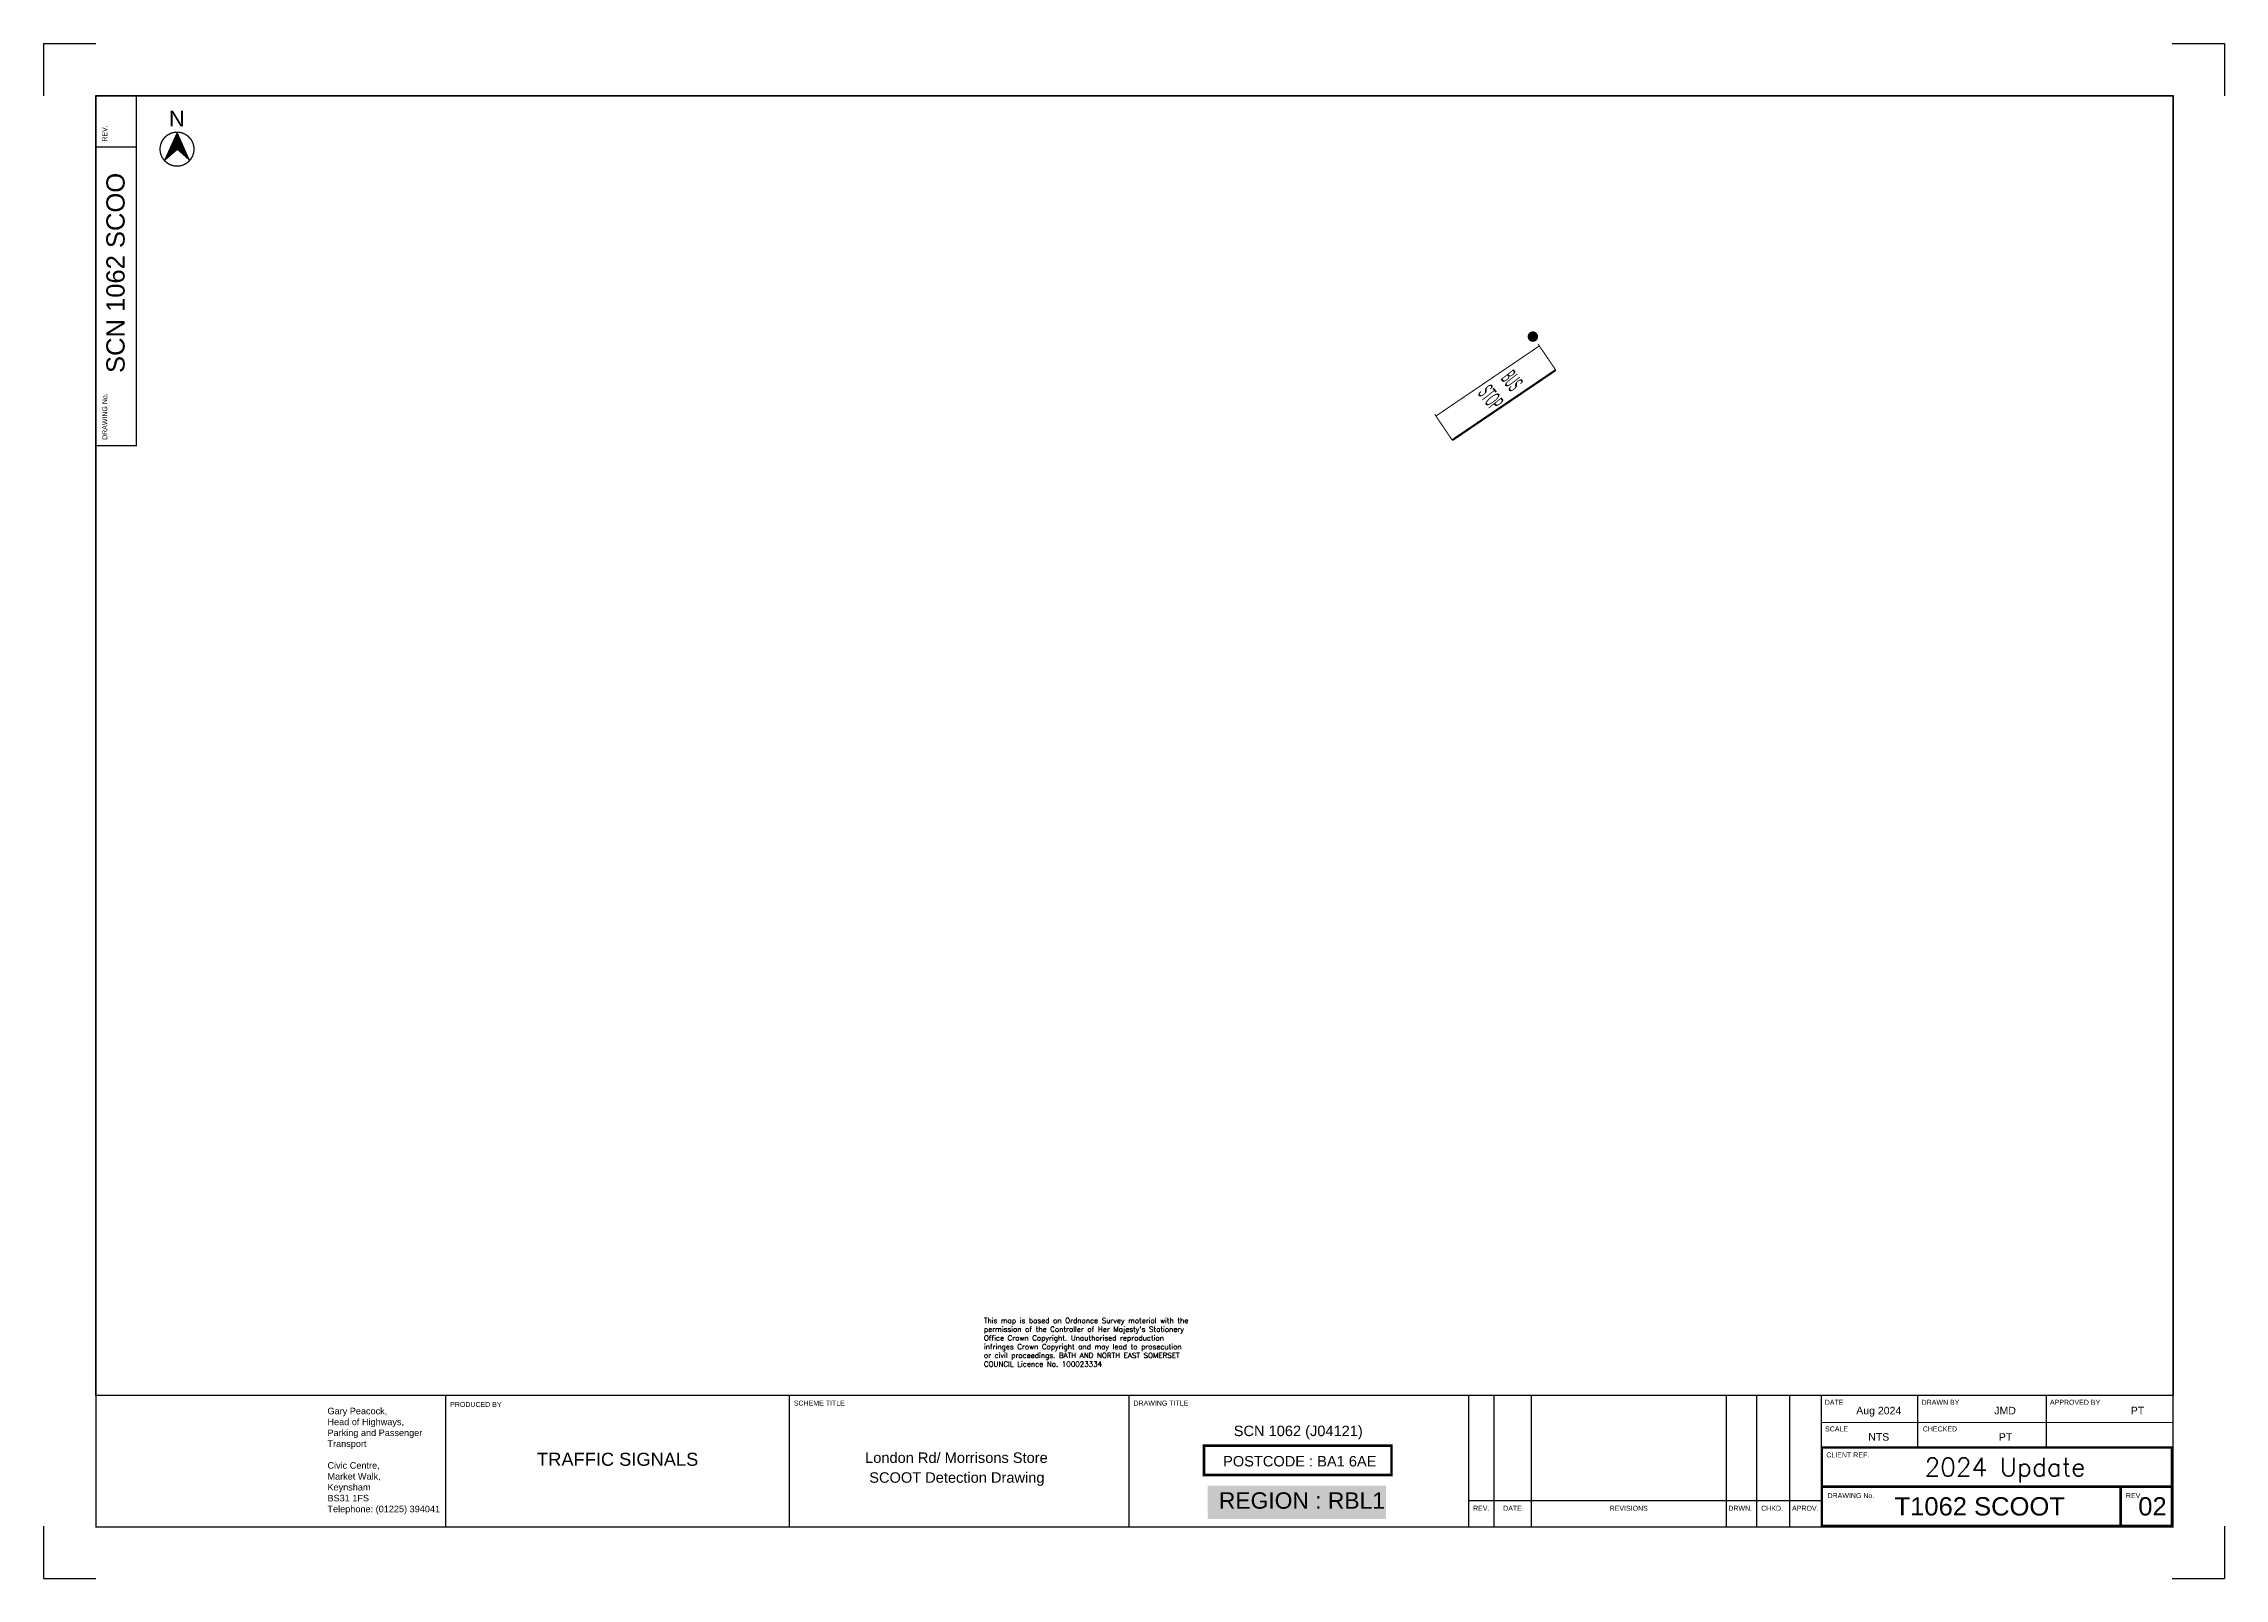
# Paper-space layout 'SCOOT' of a CAD drawing. Extents: x 209 to 626, y 146 to 440.
# The model-space entities are those that its viewports show. They can reach past a viewport. Long polylines and large blocks are cut down to what shows.
import ezdxf
from ezdxf.enums import TextEntityAlignment as Align

# ---------------------------------------------------------------- set-up
doc = ezdxf.new("R2010")
doc.units = 0
doc.set_wipeout_variables(frame=1)
doc.linetypes.add('1004U', pattern=[6, 4, -2])
doc.linetypes.add('1025', pattern=[2, 1, -1])
doc.layers.get('0').update_dxf_attribs({"linetype": 'CONTINUOUS'})
for name, color, linetype in [('BASE', 7, 'CONTINUOUS'), ('LINES', 7, 'CONTINUOUS'), ('LINES_YEL', 7, 'CONTINUOUS'), ('OS_COPYRIGHT', 7, 'CONTINUOUS')]:
    doc.layers.add(name, color=color, linetype=linetype)
doc.styles.add('ARIAL', font='arial.ttf')
doc.styles.add('BANES', font='arial.ttf')
doc.styles.add('RDMARKP', font='rdmarkp')
doc.styles.add('ROMANS', font='romans')
doc.styles.add('simplex', font='simplex.shx')

# ---------------------------------------------------------------- blocks, each defined once
blk = doc.blocks.new('A1LA')
at = {"color": 0}
for p, q in [((0, 587.65), (20, 587.65)), ((0, 587.65), (0, 567.65)), ((814.65, 587.65), (834.65, 587.65)), ((834.65, 587.65), (834.65, 567.65)), ((0, 20), (0, 0)), ((834.65, 20), (834.65, 0)), ((0, 0), (20, 0)), ((814.65, 0), (834.65, 0))]:
    blk.add_line(p, q, dxfattribs=at)
at = {"color": 0, "const_width": 0.5}
blk.add_lwpolyline([(815, 19.65), (20, 19.65), (20, 567.65), (815, 567.65)], close=True, dxfattribs=at)
for points in [[(35.44, 567.65), (35.44, 433.73), (20, 433.73)], [(153.92, 70.03), (815, 70.03)]]:
    blk.add_lwpolyline(points, dxfattribs=at)
for points, const_width in [([(20, 548.11), (35.44, 548.11)], 0.5), ([(20, 70.03), (20, 19.65), (153.92, 19.65), (153.92, 70.03)], 0.5), ([(545.45, 70.03), (545.45, 19.65)], 0.5), ([(555.05, 70.03), (555.05, 19.65)], 0.5), ([(569.37, 70.03), (569.37, 19.65)], 0.5), ([(644.01, 70.03), (644.01, 19.65)], 0.5), ([(655.67, 70.03), (655.67, 19.65)], 0.5), ([(668.3, 70.03), (668.3, 19.65)], 0.5), ([(680.37, 70.03), (680.37, 19.65)], 0.5), ([(717.23, 69.77), (717.23, 50.09)], 0.5), ([(766.5, 69.77), (766.5, 50.09)], 0.5), ([(815, 59.69), (680.33, 59.69), (680.33, 59.69)], 0.5), ([(794.98, 35.09), (794.98, 19.65)], 1), ([(545.45, 29.73), (555.05, 29.73), (574.25, 29.73), (665.93, 29.73), (680.33, 29.73)], 0.5)]:
    blk.add_lwpolyline(points, dxfattribs=dict(const_width=const_width))
at = {"const_width": 0.96}
for points in [[(680.59, 50.09), (814.52, 50.09), (814.52, 35.09), (680.59, 35.09)], [(680.59, 35.09), (814.52, 35.09), (814.52, 20.09), (680.59, 20.09)]]:
    blk.add_lwpolyline(points, close=True, dxfattribs=at)
at = {"layer": 'BASE'}
for p, q in [((285.45, 19.65), (285.45, 70.03)), ((415.45, 19.65), (415.45, 70.03))]:
    blk.add_line(p, q, dxfattribs=at)
at = {"layer": 'BASE', "const_width": 0.5}
blk.add_lwpolyline([(153.92, 70.03), (20, 70.03)], dxfattribs=at)
at = {"style": 'ARIAL'}
for s, p in [('REV.', (24.35, 550.09)), ('DRAWING No.', (24.35, 435.89))]:
    blk.add_text(s, height=1.92, rotation=90, dxfattribs=at).set_placement(p)
for s, p in [('PRODUCED BY', (155.6, 65.62)), ('SCHEME TITLE', (287.13, 66.15)), ('DRAWING TITLE', (417.13, 66.15)), ('DATE', (681.71, 66.46)), ('DRAWN BY', (718.77, 66.46)), ('APPROVED BY', (767.89, 66.46)), ('SCALE', (681.83, 56.26)), ('CHECKED', (719.22, 56.26)), ('CLIENT REF.', (682.31, 46.32)), ('DRAWING No.', (682.76, 30.74)), ('REV.', (796.96, 30.74))]:
    blk.add_text(s, height=1.92, dxfattribs=at).set_placement(p)
for s, p in [('REV.', (550.25, 25.89)), ('DATE', (562.21, 25.89)), ('REVISIONS', (606.67, 25.89)), ('DRWN.', (649.33, 25.89)), ('CHKD.', (661.52, 25.89)), ('APROV.', (674.25, 25.89))]:
    blk.add_text(s, height=1.92, dxfattribs=at).set_placement(p, align=Align.CENTER)
at = {"color": 3, "insert": (131.8, 65.33), "char_height": 2.5, "width": 46.3379, "attachment_point": 2, "style": 'ARIAL'}
blk.add_mtext('\\pxql;{\\C7;Gary Peacock, \\PHead of Highways, \\PParking and Passenger Transport\\P\\P\\pa0.25;\\C256;Civic Centre, \\PMarket Walk, \\PKeynsham\\PBS31 1FS \\PTelephone: (01225) 394041}', dxfattribs=at)
at = {"insert": (219.71, 45.57), "char_height": 5, "width": 97.9403, "attachment_point": 5, "style": 'ROMANS'}
blk.add_mtext('{\\fArial|b0|i0|c0|p34;TRAFFIC SIGNALS}', dxfattribs=at)
at = {"style": 'ARIAL'}
blk.add_attdef('A', text='', height=7, rotation=90, dxfattribs=at).set_placement((27.5, 561.55), align=Align.MIDDLE_CENTER)
blk.add_attdef('DRAWING_NO', text='', height=7, rotation=90, dxfattribs=at).set_placement((27.5, 461.55), align=Align.MIDDLE_LEFT)
for tag, height, p in [('DATE', 2.88, (702.37, 62.81)), ('DRAWN_BY', 2.88, (750.71, 62.81)), ('APPROV_BY', 2.88, (801.39, 62.81)), ('SCHEME TITLE1', 4, (347.55, 52.93)), ('SCHEME TITLE2', 4, (347.61, 46.07)), ('DRWG TITLE2', 4, (480.77, 46.02)), ('DRWG TITLE1', 4, (480.82, 52.03)), ('SCALE', 2.88, (702.37, 52.73)), ('CHECKED', 2.88, (748.59, 52.73)), ('SCHEME TITLE3', 4, (347.61, 39.68)), ('DRWG TITLE3', 4, (480.77, 40.02)), ('SCHEME TITLE4', 4, (347.61, 33.65)), ('DRWG TITLE4', 4, (480.84, 34.02))]:
    blk.add_attdef(tag, text='', height=height, dxfattribs=at).set_placement(p, align=Align.CENTER)
for tag, p in [('CLIENT_REF', (750.66, 42.6)), ('A', (807.14, 27.59))]:
    blk.add_attdef(tag, text='', height=7, dxfattribs=at).set_placement(p, align=Align.MIDDLE_CENTER)
blk.add_attdef('DRAWING_NO', text='', height=7, dxfattribs=at).set_placement((708.41, 27.59), align=Align.MIDDLE_LEFT)
blk = doc.blocks.new('NORTHPOINT')
blk.add_hatch(color=256).paths.add_polyline_path([(0, 6.19), (-4.66, -4.07), (0, 0), (4.66, -4.07)])
at = {"const_width": 0.5}
blk.add_lwpolyline([(-6.5, 0, 1), (6.5, 0, 1)], format="xyb", close=True, dxfattribs=at)
at = {"color": 0, "linetype": 'Continuous'}
blk.add_lwpolyline([(0, 6.19), (-4.66, -4.07), (0, 0), (4.66, -4.07)], close=True, dxfattribs=at)
at = {"color": 0, "linetype": 'Continuous', "style": 'BANES'}
blk.add_text('N', height=6, dxfattribs=at).set_placement((-3.09, 8.68))
blk = doc.blocks.new('OSLICE')
blk.add_wipeout([(0, 0), (89.62, 0), (89.62, 24.1), (0, 24.1)]).dxf.layer = 'OS_COPYRIGHT'
at = {"layer": 'OS_COPYRIGHT', "color": 0, "insert": (2, 22.1), "char_height": 2, "width": 85.6551, "attachment_point": 1, "style": 'simplex'}
blk.add_mtext("This map is based on Ordnance Survey material with the permission of the Controller of Her Majesty's Stationery Office Crown Copyright. Unauthorised reproduction infringes Crown Copyright and may lead to prosecution or civil proceedings. BATH AND NORTH EAST SOMERSET COUNCIL Licence No. 100023334 ", dxfattribs=at)

msp = doc.modelspace()

# ---------------------------------------------------------------- linework, layer by layer
at = {"layer": 'BASE', "const_width": 0.5, "flags": 128}
msp.add_lwpolyline([(375668.21, 165997.32, 1), (375668.71, 165997.32, 1)], format="xyb", close=True, dxfattribs=at)
at = {"layer": 'BASE', "color": 2, "const_width": 0.1, "flags": 128}
msp.add_lwpolyline([(375669.09, 165996.43), (375659.15, 165989.69)], dxfattribs=at)
at = {"layer": 'BASE', "color": 2, "linetype": '1004U', "const_width": 0.2, "flags": 128}
msp.add_lwpolyline([(375670.66, 165994.11), (375660.72, 165987.37)], dxfattribs=at)
at = {"layer": 'LINES_YEL', "color": 2, "linetype": '1025', "const_width": 0.1, "flags": 128}
for points in [[(375668.97, 165996.59), (375670.66, 165994.11)], [(375659.04, 165989.86), (375660.72, 165987.37)]]:
    msp.add_lwpolyline(points, dxfattribs=at)

# ---------------------------------------------------------------- texts
at = {"layer": 'LINES', "color": 2, "linetype": 'Continuous', "style": 'RDMARKP', "width": 0.38}
for s, p in [('BUS', (375665.84, 165992.6)), ('STOP', (375663.8, 165990.99))]:
    msp.add_text(s, height=1.6, rotation=308.2297, dxfattribs=at).set_placement(p, align=Align.CENTER)

psp = doc.layouts.new('SCOOT')

# ---------------------------------------------------------------- linework, layer by layer
at = {"color": 255}
psp.add_solid([(431.74, 157.25), (465.85, 157.25), (431.74, 163.61), (465.85, 163.61)], dxfattribs=at)
at = {"layer": 'BASE', "const_width": 0.5}
psp.add_lwpolyline([(431.03, 171.28), (466.93, 171.28), (466.93, 165.65), (431.03, 165.65)], close=True, dxfattribs=at)

# ---------------------------------------------------------------- block references
ref = psp.add_blockref('A1LA', (208.85, 145.87), dxfattribs=dict(xscale=0.5002661439996681, yscale=0.5002661439996681, zscale=0.5002661439996681))
ref.add_attrib('CHECKED', 'PT', dxfattribs={"height": 1.441, "style": 'ARIAL'}).set_placement((584.51, 172.23), align=Align.CENTER)
ref.add_attrib('DRAWN_BY', 'JMD', dxfattribs={"height": 1.441, "style": 'ARIAL'}).set_placement((584.41, 177.29), align=Align.CENTER)
ref.add_attrib('SCALE', 'NTS', dxfattribs={"height": 1.441, "style": 'ARIAL'}).set_placement((560.22, 172.25), align=Align.CENTER)
ref.add_attrib('DATE', 'Aug 2024', dxfattribs={"height": 1.441, "style": 'ARIAL'}).set_placement((560.22, 177.29), align=Align.CENTER)
ref.add_attrib('DRAWING_NO', 'T1062 SCOOT', dxfattribs={"height": 3.5019, "style": 'ARIAL'}).set_placement((563.24, 159.67), align=Align.MIDDLE_LEFT)
ref.add_attrib('SCHEME TITLE2', 'London Rd/ Morrisons Store', dxfattribs={"height": 2.0011, "style": 'ARIAL'}).set_placement((383.62, 167.99), align=Align.CENTER)
ref.add_attrib('A', '02', dxfattribs={"height": 3.502, "style": 'ARIAL'}).set_placement((612.63, 159.67), align=Align.MIDDLE_CENTER)
ref.add_attrib('CLIENT_REF', '2024 Update', dxfattribs={"height": 3.5019, "style": 'ROMANS'}).set_placement((584.38, 167.18), align=Align.MIDDLE_CENTER)
ref.add_attrib('APPROV_BY', 'PT', dxfattribs={"height": 1.441, "style": 'ARIAL'}).set_placement((609.76, 177.29), align=Align.CENTER)
ref.add_attrib('DRWG TITLE1', 'SCN 1062 (J04121)', dxfattribs={"height": 2.0011, "style": 'ARIAL'}).set_placement((449.07, 173.12), align=Align.CENTER)
ref.add_attrib('DRWG TITLE3', 'POSTCODE : BA1 6AE', dxfattribs={"height": 2.0011, "style": 'ARIAL'}).set_placement((449.36, 167.31), align=Align.CENTER)
ref.add_attrib('DRAWING_NO', 'SCN 1062 SCOO', dxfattribs={"height": 3.5019, "rotation": 90, "style": 'ARIAL'}).set_placement((222.61, 376.76), align=Align.MIDDLE_LEFT)
ref.add_attrib('SCHEME TITLE3', 'SCOOT Detection Drawing', dxfattribs={"height": 2.0011, "style": 'ARIAL'}).set_placement((383.71, 164.19), align=Align.CENTER)
at = {"layer": 'BASE', "xscale": 0.5002661439996681, "yscale": 0.5002661439996681, "zscale": 0.5002661439996681}
psp.add_blockref('NORTHPOINT', (234.39, 419.63), dxfattribs=at)

# ---------------------------------------------------------------- texts
at = {"color": 30, "insert": (433.88, 162.35), "char_height": 3.1267, "width": 48.2169, "attachment_point": 1, "style": 'ARIAL'}
psp.add_mtext('{\\C1;REGION : RBL1}', dxfattribs=at)

# ---------------------------------------------------------------- viewports
at = {"layer": 'BASE'}
vp = psp.add_viewport(center=(417.71, 305.37), size=(397.71, 248.9415), view_center_point=(375630.2, 165958.02), view_height=124.8643, dxfattribs=at)
vp.dxf.flags = 0x10000  # cut along an outline
vp.dxf.clipping_boundary_handle = psp.add_lwpolyline([(616.57, 429.84), (616.57, 274.32), (616.57, 180.9), (515.51, 180.9), (218.85, 180.9), (218.85, 317.07), (218.85, 429.84), (371.5, 429.84)], format="xyb", close=True, dxfattribs={"invisible": 1}).dxf.handle

# ---------------------------------------------------------------- next in the draw order: block references
at = {"layer": 'BASE', "xscale": 0.5002661439996681, "yscale": 0.5002661439996681, "zscale": 0.5002661439996681}
psp.add_blockref('OSLICE', (387.88, 184.7), dxfattribs=at)

# ---------------------------------------------------------------- next in the draw order: linework, layer by layer
at = {"layer": 'BASE', "flags": 128}
psp.add_lwpolyline([(616.57, 429.84), (616.57, 274.32), (616.57, 180.9), (515.51, 180.9), (218.85, 180.9), (218.85, 317.07), (218.85, 429.84), (371.5, 429.84)], close=True, dxfattribs=at)

doc.saveas('drawing.dxf')
